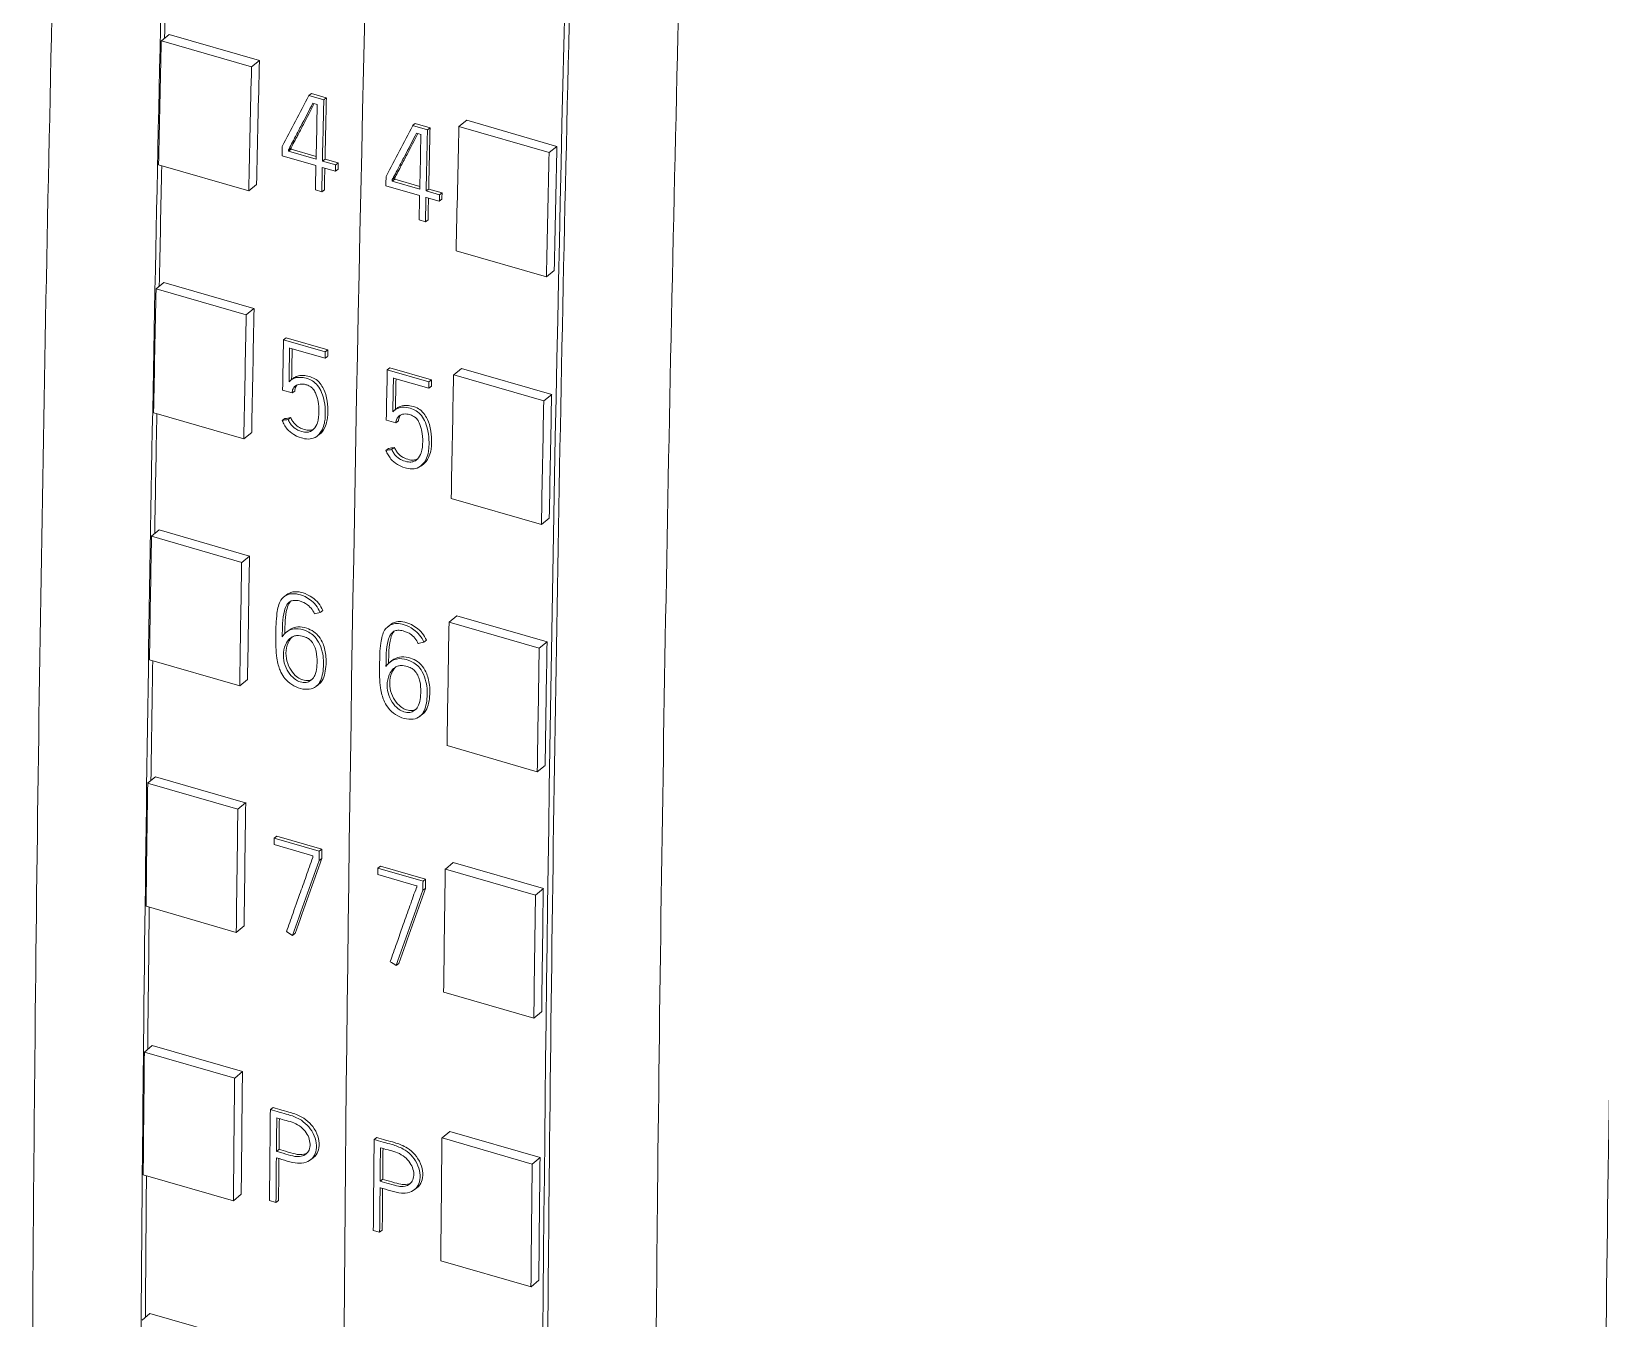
# Model space of a CAD drawing. Header units: inches. Extents: x 9220 to 92460, y -39241 to 4813.
# Drawn here: x 74963.62 to 74985.94, y -33802.35 to -33784.03 of the extents above; entities that cross this region are included whole.
import ezdxf

# ---------------------------------------------------------------- set-up
doc = ezdxf.new("R2010")
doc.units = ezdxf.units.IN
doc.header["$MEASUREMENT"] = 0

# ---------------------------------------------------------------- blocks, each defined once
blk = doc.blocks.new('A$C027ebf9d')
at = {"color": 0, "linetype": 'Continuous', "lineweight": 0}
for p, q in [((17.7131, -17.2458), (17.719, -17.2411)), ((17.7131, -17.2458), (17.7813, -17.2655)), ((17.719, -17.2411), (17.7872, -17.2608)), ((17.7813, -17.2655), (17.7872, -17.2608)), ((17.8246, -17.2873), (17.8266, -17.2858)), ((17.8246, -17.2873), (17.8359, -17.2905)), ((17.8378, -17.2891), (17.8266, -17.2858)), ((17.8309, -17.294), (17.8276, -17.293)), ((17.8359, -17.2905), (17.8378, -17.2891)), ((17.903, -17.3099), (17.905, -17.3084)), ((17.903, -17.3099), (17.9143, -17.3132)), ((17.9163, -17.3117), (17.905, -17.3084)), ((17.9381, -17.3107), (17.944, -17.306)), ((18.0063, -17.3304), (17.9381, -17.3107)), ((18.0122, -17.3257), (17.944, -17.306)), ((17.9094, -17.3166), (17.9061, -17.3156)), ((17.9143, -17.3132), (17.9163, -17.3117)), ((17.8299, -17.3402), (17.8044, -17.3329)), ((17.8092, -17.3282), (17.8112, -17.3267)), ((17.8092, -17.3294), (17.8112, -17.3279)), ((17.8092, -17.3294), (17.83, -17.3354)), ((17.8301, -17.3334), (17.8112, -17.3279)), ((18.0063, -17.3304), (18.0122, -17.3257)), ((17.711, -17.3397), (17.7792, -17.3594)), ((17.8448, -17.3445), (17.8347, -17.3416)), ((17.8348, -17.3368), (17.8368, -17.3353)), ((17.8348, -17.3368), (17.8449, -17.3397)), ((17.8468, -17.3382), (17.8368, -17.3353)), ((17.8448, -17.3445), (17.8467, -17.343)), ((17.8449, -17.3397), (17.8468, -17.3382)), ((17.7851, -17.3546), (17.7792, -17.3594)), ((17.8343, -17.36), (17.8295, -17.3586)), ((17.8343, -17.36), (17.8363, -17.3585)), ((17.9083, -17.3629), (17.8828, -17.3555)), ((17.8876, -17.352), (17.8896, -17.3506)), ((17.8876, -17.352), (17.9084, -17.3581)), ((17.8877, -17.3508), (17.8896, -17.3493)), ((17.9085, -17.356), (17.8896, -17.3506)), ((17.9133, -17.3594), (17.9152, -17.358)), ((17.9253, -17.3608), (17.9152, -17.358)), ((17.9232, -17.3672), (17.9132, -17.3643)), ((17.9133, -17.3594), (17.9233, -17.3623)), ((17.9232, -17.3672), (17.9252, -17.3657)), ((17.9233, -17.3623), (17.9253, -17.3608)), ((17.9128, -17.3827), (17.9079, -17.3813)), ((17.9128, -17.3827), (17.9147, -17.3812)), ((18.0042, -17.4243), (17.936, -17.4046)), ((17.7091, -17.4334), (17.715, -17.4287)), ((17.715, -17.4287), (17.7831, -17.4484)), ((18.0101, -17.4196), (18.0042, -17.4243)), ((17.7091, -17.4334), (17.7772, -17.4531)), ((17.7772, -17.4531), (17.7831, -17.4484)), ((17.8055, -17.472), (17.8074, -17.4706)), ((17.837, -17.4811), (17.8055, -17.472)), ((17.8074, -17.4706), (17.8389, -17.4796)), ((17.8101, -17.4782), (17.8369, -17.4859)), ((17.8369, -17.4859), (17.8388, -17.4845)), ((17.837, -17.4811), (17.8389, -17.4796)), ((17.811, -17.5025), (17.813, -17.501)), ((17.8839, -17.4947), (17.8859, -17.4932)), ((17.9154, -17.5038), (17.8839, -17.4947)), ((17.8859, -17.4932), (17.9174, -17.5023)), ((17.8885, -17.5009), (17.9153, -17.5086)), ((17.9341, -17.4984), (17.94, -17.4936)), ((18.0023, -17.5181), (17.9341, -17.4984)), ((18.0082, -17.5133), (17.94, -17.4936)), ((17.8047, -17.5101), (17.8119, -17.5122)), ((17.8119, -17.5122), (17.8139, -17.5107)), ((17.9153, -17.5086), (17.9173, -17.5071)), ((17.9154, -17.5038), (17.9174, -17.5023)), ((17.8895, -17.5251), (17.8914, -17.5236)), ((18.0023, -17.5181), (18.0082, -17.5133)), ((17.7073, -17.5271), (17.7754, -17.5468)), ((17.8045, -17.533), (17.8065, -17.5315)), ((17.8089, -17.5322), (17.8109, -17.5307)), ((17.8832, -17.5328), (17.8904, -17.5348)), ((17.8904, -17.5348), (17.8923, -17.5333)), ((17.7814, -17.542), (17.7754, -17.5468)), ((17.8308, -17.5449), (17.8327, -17.5434)), ((17.8829, -17.5556), (17.8849, -17.5541)), ((17.8873, -17.5548), (17.8893, -17.5533)), ((17.9092, -17.5675), (17.9112, -17.566)), ((18.0005, -17.6117), (17.9323, -17.592)), ((18.0064, -17.6069), (18.0005, -17.6117)), ((17.7056, -17.6206), (17.7115, -17.6158)), ((17.7115, -17.6158), (17.7797, -17.6355)), ((17.7056, -17.6206), (17.7738, -17.6403)), ((17.7738, -17.6403), (17.7797, -17.6355)), ((17.8061, -17.6661), (17.808, -17.6646)), ((17.8332, -17.6781), (17.8351, -17.6766)), ((17.8845, -17.6888), (17.8865, -17.6873)), ((17.9306, -17.6855), (17.9365, -17.6807)), ((17.9988, -17.7052), (17.9306, -17.6855)), ((18.0047, -17.7004), (17.9365, -17.6807)), ((17.8076, -17.693), (17.8096, -17.6915)), ((17.9116, -17.7007), (17.9136, -17.6992)), ((17.9988, -17.7052), (18.0047, -17.7004)), ((17.7041, -17.714), (17.7723, -17.7337)), ((17.886, -17.7156), (17.888, -17.7141)), ((17.7782, -17.7288), (17.7723, -17.7337)), ((17.8302, -17.734), (17.8322, -17.7325)), ((17.9086, -17.7566), (17.9106, -17.7551)), ((17.9973, -17.7986), (17.9291, -17.7789)), ((18.0032, -17.7938), (17.9973, -17.7986)), ((17.7027, -17.8072), (17.7086, -17.8024)), ((17.7027, -17.8072), (17.7709, -17.8269)), ((17.7086, -17.8024), (17.7768, -17.8221)), ((17.7709, -17.8269), (17.7768, -17.8221)), ((17.8277, -17.8622), (17.7983, -17.8537)), ((17.7984, -17.8488), (17.8004, -17.8473)), ((17.7984, -17.8488), (17.8325, -17.8587)), ((17.8344, -17.8572), (17.8004, -17.8473)), ((17.8325, -17.8587), (17.8344, -17.8572)), ((17.8324, -17.8657), (17.8343, -17.8642)), ((17.9278, -17.8722), (17.9337, -17.8673)), ((18.0019, -17.887), (17.9337, -17.8673)), ((17.8768, -17.8715), (17.8788, -17.87)), ((17.8768, -17.8715), (17.9109, -17.8813)), ((17.9061, -17.8848), (17.8768, -17.8763)), ((17.9129, -17.8798), (17.8788, -17.87)), ((17.9109, -17.8813), (17.9129, -17.8798)), ((17.996, -17.8919), (17.9278, -17.8722)), ((17.9108, -17.8883), (17.9128, -17.8868)), ((17.996, -17.8919), (18.0019, -17.887)), ((17.7015, -17.9004), (17.7697, -17.9201)), ((17.7756, -17.9152), (17.7697, -17.9201)), ((17.8122, -17.9225), (17.8141, -17.921)), ((17.8906, -17.9451), (17.8926, -17.9436)), ((17.9947, -17.985), (17.9266, -17.9653)), ((18.0006, -17.9801), (17.9947, -17.985)), ((17.7003, -18.0106), (17.7062, -18.0057)), ((17.7003, -18.0106), (17.7685, -18.0303)), ((17.7062, -18.0057), (17.7744, -18.0254)), ((17.7685, -18.0303), (17.7744, -18.0254)), ((17.7955, -18.0541), (17.7975, -18.0526)), ((17.9253, -18.0756), (17.9312, -18.0706)), ((17.9994, -18.0903), (17.9312, -18.0706)), ((17.8739, -18.0767), (17.8759, -18.0752)), ((17.9935, -18.0953), (17.9253, -18.0756)), ((17.8, -18.0857), (17.802, -18.0842)), ((17.8258, -18.0922), (17.8278, -18.0907)), ((17.9935, -18.0953), (17.9994, -18.0903)), ((17.6994, -18.1035), (17.7676, -18.1232)), ((17.8785, -18.1083), (17.8804, -18.1068)), ((17.9042, -18.1148), (17.9062, -18.1133)), ((17.7735, -18.1182), (17.7676, -18.1232)), ((17.7948, -18.1229), (17.7997, -18.1243)), ((17.7997, -18.1243), (17.8016, -18.1228)), ((17.8733, -18.1455), (17.8781, -18.1469)), ((17.8781, -18.1469), (17.8801, -18.1454)), ((17.9926, -18.1881), (17.9244, -18.1684)), ((17.9985, -18.1832), (17.9926, -18.1881)), ((17.6985, -18.2134), (17.7044, -18.2084)), ((17.7044, -18.2084), (17.7726, -18.2281))]:
    blk.add_line(p, q, dxfattribs=at)
for centre, major_axis, ratio, start_param, end_param in [((37.5345, -1.6288), (-10.9193, -37.8255), 0.433013, -1.102762, -0.989056), ((37.5345, -1.6288), (-10.9193, -37.8255), 0.433013, -1.102762, -0.989056), ((37.6845, -1.6721), (-10.9193, -37.8255), 0.433013, -1.100465, -0.991379), ((37.4561, -1.6061), (-10.9193, -37.8255), 0.433013, -1.023255, -1.020552), ((37.5078, -1.6213), (-10.9208, -37.8292), 0.43303, -1.022868, -1.021537), ((37.5862, -1.6439), (-10.9208, -37.8292), 0.43303, -1.022868, -1.021537), ((37.4822, -1.6139), (-10.9208, -37.8292), 0.43303, -1.021573, -1.021537), ((37.6811, -1.6711), (-10.9193, -37.8255), 0.433013, -1.023255, -1.020552), ((37.5078, -1.6213), (-10.9208, -37.8292), 0.43303, -1.021398, -1.020868), ((37.5178, -1.6242), (-10.9208, -37.8292), 0.43303, -1.021537, -1.021398), ((37.5606, -1.6365), (-10.9208, -37.8292), 0.43303, -1.021573, -1.021537), ((37.5862, -1.6439), (-10.9208, -37.8292), 0.43303, -1.021398, -1.020868), ((37.5963, -1.6468), (-10.9208, -37.8292), 0.43303, -1.021537, -1.021398), ((37.4561, -1.6061), (-10.9193, -37.8255), 0.433013, -1.017851, -1.015149), ((37.4814, -1.6137), (-10.9208, -37.8292), 0.43303, -1.01742, -1.016321), ((37.4861, -1.6148), (-10.9197, -37.8254), 0.43303, -1.017214, -1.016542), ((37.5129, -1.6226), (-10.9197, -37.8254), 0.43303, -1.017411, -1.017273), ((37.5598, -1.6363), (-10.9208, -37.8292), 0.43303, -1.01742, -1.016321), ((37.5646, -1.6375), (-10.9197, -37.8254), 0.43303, -1.017214, -1.016542), ((37.5913, -1.6452), (-10.9197, -37.8254), 0.43303, -1.017411, -1.017273), ((37.6811, -1.6711), (-10.9193, -37.8255), 0.433013, -1.017851, -1.015149), ((39.6547, -2.2409), (-78.3713, -17.1459), 0.134473, 1.258989, 1.259047), ((39.7331, -2.2635), (-78.3713, -17.1459), 0.134473, 1.258989, 1.259047), ((37.4561, -1.6061), (-10.9193, -37.8255), 0.433013, -1.012448, -1.009747), ((39.6707, -2.2457), (-69.3652, -20.1272), 0.12911, 1.21325, 1.213317), ((39.7491, -2.2683), (-69.3652, -20.1272), 0.12911, 1.21325, 1.213317), ((37.6811, -1.6711), (-10.9193, -37.8255), 0.433013, -1.012448, -1.009747), ((37.4561, -1.6061), (-10.9193, -37.8255), 0.433013, -1.007046, -1.004345), ((37.9267, -1.7422), (20.9363, 34.8301), 0.272919, -4.07538, -4.07357), ((37.5147, -1.6233), (-10.9208, -37.8292), 0.43303, -1.006518, -1.006315), ((38.0051, -1.7648), (20.9363, 34.8301), 0.272919, -4.07538, -4.07357), ((37.5931, -1.6459), (-10.9208, -37.8292), 0.43303, -1.006518, -1.006315), ((37.6811, -1.6711), (-10.9193, -37.8255), 0.433013, -1.007046, -1.004345), ((37.4561, -1.6061), (-10.9193, -37.8255), 0.433013, -1.001145, -0.998444), ((37.4801, -1.6133), (-10.9208, -37.8292), 0.43303, -1.000555, -0.998553), ((37.485, -1.6145), (-10.9197, -37.8254), 0.43303, -1.000343, -0.999667), ((37.5586, -1.6359), (-10.9208, -37.8292), 0.43303, -1.000555, -0.998553), ((37.485, -1.6145), (-10.9197, -37.8254), 0.43303, -0.999466, -0.998543), ((37.5634, -1.6371), (-10.9197, -37.8254), 0.43303, -1.000343, -0.999667), ((37.6811, -1.6711), (-10.9193, -37.8255), 0.433013, -1.001145, -0.998444), ((37.5634, -1.6371), (-10.9197, -37.8254), 0.43303, -0.999466, -0.998543)]:
    blk.add_ellipse(centre, major_axis=major_axis, ratio=ratio, start_param=start_param, end_param=end_param, dxfattribs=at)
at = {"color": 0, "linetype": 'Continuous', "lineweight": 0, "extrusion": (0, 0, -1)}
for centre, major_axis, ratio, start_param, end_param in [((37.3845, -1.5855), (10.9193, 37.8255), 0.433013, -2.118446, -2.115818), ((37.3879, -1.5865), (10.9226, 37.8369), 0.433013, -2.12104, -2.118338), ((37.4561, -1.6061), (10.9226, 37.8369), 0.433013, -2.12104, -2.118338), ((37.8271, -1.7135), (-24.5741, -33.773), 0.206653, 0.946781, 0.948046), ((37.503, -1.6199), (10.9208, 37.8292), 0.43303, -2.120056, -2.118863), ((37.5078, -1.6211), (10.9197, 37.8254), 0.43303, -2.120064, -2.118732), ((37.9056, -1.7361), (-24.5741, -33.773), 0.206653, 0.946781, 0.948046), ((37.6129, -1.6514), (10.9226, 37.8369), 0.433013, -2.12104, -2.118338), ((37.5814, -1.6425), (10.9208, 37.8292), 0.43303, -2.120056, -2.118863), ((37.5862, -1.6437), (10.9197, 37.8254), 0.43303, -2.120064, -2.118732), ((37.4774, -1.6125), (10.9208, 37.8292), 0.43303, -2.120195, -2.11999), ((37.4822, -1.6137), (10.9197, 37.8254), 0.43303, -2.120064, -2.120028), ((37.6811, -1.6711), (10.9226, 37.8369), 0.433013, -2.12104, -2.118338), ((37.3845, -1.5855), (10.9193, 37.8255), 0.433013, -2.123851, -2.121224), ((37.503, -1.6199), (10.9208, 37.8292), 0.43303, -2.120725, -2.120195), ((37.5078, -1.6211), (10.9197, 37.8254), 0.43303, -2.120733, -2.120262), ((37.5178, -1.624), (10.9197, 37.8254), 0.43303, -2.120203, -2.120064), ((37.5559, -1.6352), (10.9208, 37.8292), 0.43303, -2.120195, -2.11999), ((37.5606, -1.6363), (10.9197, 37.8254), 0.43303, -2.120064, -2.120028), ((37.5814, -1.6425), (10.9208, 37.8292), 0.43303, -2.120725, -2.120195), ((37.5862, -1.6437), (10.9197, 37.8254), 0.43303, -2.120733, -2.120262), ((37.5963, -1.6466), (10.9197, 37.8254), 0.43303, -2.120203, -2.120064), ((37.3879, -1.5865), (10.9226, 37.8369), 0.433013, -2.126443, -2.123742), ((37.4561, -1.6061), (10.9226, 37.8369), 0.433013, -2.126443, -2.123742), ((37.4861, -1.615), (10.9208, 37.8292), 0.43303, -2.125049, -2.124311), ((37.5129, -1.6228), (10.9208, 37.8292), 0.43303, -2.124311, -2.124173), ((37.5646, -1.6377), (10.9208, 37.8292), 0.43303, -2.125049, -2.124311), ((37.6129, -1.6514), (10.9226, 37.8369), 0.433013, -2.126443, -2.123742), ((37.5913, -1.6454), (10.9208, 37.8292), 0.43303, -2.124311, -2.124173), ((37.6811, -1.6711), (10.9226, 37.8369), 0.433013, -2.126443, -2.123742), ((37.3845, -1.5855), (10.9193, 37.8255), 0.433013, -2.129255, -2.12663), ((39.6543, -2.2409), (-78.3791, -17.1476), 0.134473, -1.259056, -1.258997), ((39.7327, -2.2636), (-78.3791, -17.1476), 0.134473, -1.259056, -1.258997), ((37.3879, -1.5865), (10.9226, 37.8369), 0.433013, -2.131846, -2.129144), ((37.4561, -1.6061), (10.9226, 37.8369), 0.433013, -2.131846, -2.129144), ((37.6129, -1.6514), (10.9226, 37.8369), 0.433013, -2.131846, -2.129144), ((37.3845, -1.5855), (10.9193, 37.8255), 0.433013, -2.134658, -2.132034), ((37.6811, -1.6711), (10.9226, 37.8369), 0.433013, -2.131846, -2.129144), ((37.3879, -1.5865), (10.9226, 37.8369), 0.433013, -2.137247, -2.134546), ((37.4561, -1.6061), (10.9226, 37.8369), 0.433013, -2.137247, -2.134546), ((37.4806, -1.6134), (10.9208, 37.8292), 0.43303, -2.135216, -2.135075), ((37.5147, -1.6231), (10.9197, 37.8254), 0.43303, -2.135287, -2.135085), ((37.9268, -1.742), (-20.9342, -34.8266), 0.272919, 0.931968, 0.933778), ((37.5099, -1.6219), (10.9208, 37.8292), 0.43303, -2.135255, -2.135216), ((37.559, -1.6361), (10.9208, 37.8292), 0.43303, -2.135216, -2.135075), ((37.5931, -1.6457), (10.9197, 37.8254), 0.43303, -2.135287, -2.135085), ((37.6129, -1.6514), (10.9226, 37.8369), 0.433013, -2.137247, -2.134546), ((38.0052, -1.7647), (-20.9342, -34.8266), 0.272919, 0.931968, 0.933778), ((37.5884, -1.6445), (10.9208, 37.8292), 0.43303, -2.135255, -2.135216), ((37.6811, -1.6711), (10.9226, 37.8369), 0.433013, -2.137247, -2.134546), ((37.3845, -1.5855), (10.9193, 37.8255), 0.433013, -2.14056, -2.137438), ((33.3789, -0.4293), (-102.2486, 63.3481), 0.191897, -1.53737, -1.537325), ((33.4573, -0.452), (-102.2486, 63.3481), 0.191897, -1.53737, -1.537325), ((37.3879, -1.5865), (10.9226, 37.8369), 0.433013, -2.143148, -2.140448), ((37.4561, -1.6061), (10.9226, 37.8369), 0.433013, -2.143148, -2.140448), ((37.485, -1.6147), (10.9208, 37.8292), 0.43303, -2.141915, -2.141179), ((37.6129, -1.6514), (10.9226, 37.8369), 0.433013, -2.143148, -2.140448), ((37.485, -1.6147), (10.9208, 37.8292), 0.43303, -2.14304, -2.142057), ((37.5634, -1.6373), (10.9208, 37.8292), 0.43303, -2.141915, -2.141179), ((37.3845, -1.5855), (10.9193, 37.8255), 0.433013, -2.146462, -2.143342), ((37.6811, -1.6711), (10.9226, 37.8369), 0.433013, -2.143148, -2.140448), ((37.5634, -1.6373), (10.9208, 37.8292), 0.43303, -2.14304, -2.142057)]:
    blk.add_ellipse(centre, major_axis=major_axis, ratio=ratio, start_param=start_param, end_param=end_param, dxfattribs=at)
at = {"color": 0, "linetype": 'Continuous', "lineweight": 0}
for points, knots in [([(17.697, -18.3485), (17.6975, -18.2341), (17.6996, -17.9607), (17.7059, -17.5243), (17.7178, -16.9859), (17.7335, -16.485), (17.7531, -15.9835), (17.7767, -15.4665), (17.8043, -14.9594), (17.8258, -14.6145), (17.8329, -14.5046)], [0.1285183, 0.1285183, 0.1285183, 0.1285183, 0.1989102, 0.2963502, 0.3949059, 0.525445, 0.5979674, 0.6950356, 0.8333844, 0.8979673, 0.8979673, 0.8979673, 0.8979673]), ([(17.744, -14.5916), (17.7394, -14.6646), (17.7205, -14.9724), (17.6948, -15.4428), (17.6713, -15.9599), (17.6517, -16.4614), (17.636, -16.9623), (17.6241, -17.5007), (17.6177, -17.9412), (17.6154, -18.246), (17.6149, -18.3916), (17.6148, -18.4189)], [0.1237088, 0.1237088, 0.1237088, 0.1237088, 0.1666156, 0.3049644, 0.4020326, 0.474555, 0.6050941, 0.7036498, 0.8010898, 0.8739842, 0.8907937, 0.8907937, 0.8907937, 0.8907937]), ([(18.1397, -14.5932), (18.1326, -14.7031), (18.1112, -15.048), (18.0835, -15.5551), (18.06, -16.0721), (18.0403, -16.5736), (18.0247, -17.0745), (18.0127, -17.6129), (18.0065, -18.0493), (18.0044, -18.3227), (18.0038, -18.437)], [0.1020327, 0.1020327, 0.1020327, 0.1020327, 0.1666156, 0.3049644, 0.4020326, 0.474555, 0.6050941, 0.7036498, 0.8010898, 0.8714817, 0.8714817, 0.8714817, 0.8714817]), ([(18.2145, -14.7274), (18.2099, -14.8004), (18.191, -15.1082), (18.1654, -15.5787), (18.1418, -16.0957), (18.1222, -16.5972), (18.1065, -17.0981), (18.0946, -17.6365), (18.0882, -18.077), (18.0859, -18.3818), (18.0854, -18.5275), (18.0853, -18.5547)], [0.1237088, 0.1237088, 0.1237088, 0.1237088, 0.1666156, 0.3049644, 0.4020326, 0.474555, 0.6050941, 0.7036498, 0.8010898, 0.8739842, 0.8907937, 0.8907937, 0.8907937, 0.8907937]), ([(18.9305, -14.9341), (18.9259, -15.0071), (18.907, -15.3149), (18.8814, -15.7854), (18.8578, -16.3024), (18.8382, -16.8039), (18.8225, -17.3048), (18.8106, -17.8432), (18.8042, -18.2837), (18.8019, -18.5885), (18.8014, -18.7342), (18.8013, -18.7614)], [0.1237088, 0.1237088, 0.1237088, 0.1237088, 0.1666156, 0.3049644, 0.4020326, 0.474555, 0.6050941, 0.7036498, 0.8010898, 0.8739842, 0.8907937, 0.8907937, 0.8907937, 0.8907937]), ([(17.8276, -17.293), (17.8246, -17.2989), (17.8216, -17.3048), (17.8169, -17.3136), (17.8154, -17.3165), (17.8129, -17.3212), (17.8102, -17.3265), (17.8092, -17.3282)], [-0.1128553, -0.1128553, -0.1128553, -0.1128553, -0.0501564, -0.0501564, -0.0188068, -0.0188068, 0, 0, 0, 0]), ([(17.8112, -17.3267), (17.8121, -17.325), (17.8149, -17.3197), (17.8174, -17.315), (17.8189, -17.3121), (17.8232, -17.3039), (17.826, -17.2986), (17.8287, -17.2933)], [0, 0, 0, 0, 0.0188068, 0.0188068, 0.0501564, 0.0501564, 0.1064873, 0.1064873, 0.1064873, 0.1064873]), ([(17.9061, -17.3156), (17.9031, -17.3216), (17.9, -17.3274), (17.8954, -17.3362), (17.8938, -17.3391), (17.8914, -17.3438), (17.8886, -17.3491), (17.8877, -17.3508)], [-0.1128553, -0.1128553, -0.1128553, -0.1128553, -0.0501564, -0.0501564, -0.0188068, -0.0188068, 0, 0, 0, 0]), ([(17.8896, -17.3493), (17.8906, -17.3476), (17.8933, -17.3423), (17.8958, -17.3376), (17.8973, -17.3347), (17.9016, -17.3265), (17.9044, -17.3213), (17.9071, -17.316)], [0, 0, 0, 0, 0.0188068, 0.0188068, 0.0501564, 0.0501564, 0.1064873, 0.1064873, 0.1064873, 0.1064873]), ([(17.8045, -17.533), (17.8049, -17.5341), (17.8055, -17.5353), (17.8066, -17.5374), (17.8073, -17.5384), (17.8095, -17.5409), (17.8109, -17.5423), (17.8161, -17.5454), (17.819, -17.5462), (17.8217, -17.5469), (17.8236, -17.5472), (17.827, -17.5467), (17.8288, -17.5463), (17.8317, -17.5442), (17.8332, -17.5428), (17.8363, -17.5368), (17.8367, -17.5332), (17.8371, -17.5286), (17.8373, -17.5222), (17.8348, -17.5127), (17.8337, -17.5105), (17.8318, -17.5072), (17.8306, -17.5058), (17.828, -17.5034), (17.8266, -17.5026), (17.8235, -17.5012), (17.8216, -17.5008), (17.8174, -17.5001), (17.8154, -17.5005), (17.8137, -17.501), (17.8128, -17.5013), (17.8112, -17.5023), (17.8104, -17.5029), (17.8096, -17.5038)], [-0.1724739, -0.1724739, -0.1724739, -0.1724739, -0.1641992, -0.1641992, -0.1568842, -0.1568842, -0.148023, -0.148023, -0.1370606, -0.1370606, -0.121046, -0.121046, -0.1109787, -0.1109787, -0.1046903, -0.1046903, -0.0965352, -0.0965352, -0.0878036, -0.0878036, -0.0833296, -0.0833296, -0.0773019, -0.0773019, -0.0695833, -0.0695833, -0.0573985, -0.0573985, -0.0305292, -0.0305292, -0.011275, -0.011275, 0, 0, 0, 0]), ([(17.813, -17.501), (17.8132, -17.5009), (17.8134, -17.5007), (17.8139, -17.5004), (17.8147, -17.4999), (17.8166, -17.4992), (17.8185, -17.4986), (17.8227, -17.4991), (17.8248, -17.4995), (17.8284, -17.501), (17.8298, -17.5018), (17.8326, -17.5042), (17.8337, -17.5057), (17.8353, -17.5083), (17.8364, -17.5103), (17.8393, -17.52), (17.839, -17.5268), (17.8387, -17.5315), (17.8383, -17.535), (17.8355, -17.5406), (17.8342, -17.5423), (17.8327, -17.5434)], [0.00683562, 0.00683562, 0.00683562, 0.00683562, 0.00980722, 0.00980722, 0.01617297, 0.01617297, 0.01976046, 0.01976046, 0.02121248, 0.02121248, 0.02227971, 0.02227971, 0.0236757, 0.0236757, 0.0251132, 0.0251132, 0.02812069, 0.02812069, 0.03098034, 0.03098034, 0.03285161, 0.03285161, 0.03285161, 0.03285161]), ([(17.8119, -17.5122), (17.812, -17.511), (17.8122, -17.5099), (17.8129, -17.5084), (17.8135, -17.5076), (17.8153, -17.5062), (17.8165, -17.5057), (17.8194, -17.5053), (17.8209, -17.5055), (17.8231, -17.5061), (17.8243, -17.5065), (17.8264, -17.5078), (17.8271, -17.5084), (17.8285, -17.51), (17.8291, -17.511), (17.8305, -17.514), (17.8311, -17.516), (17.8322, -17.5212), (17.8323, -17.5245), (17.8322, -17.529), (17.832, -17.532), (17.8304, -17.5366), (17.8295, -17.5382), (17.8273, -17.5404), (17.8262, -17.5412), (17.824, -17.5418), (17.8229, -17.5419), (17.8201, -17.5416), (17.8182, -17.5411), (17.8154, -17.5398), (17.814, -17.539), (17.8114, -17.5366), (17.8108, -17.5357), (17.8098, -17.5342), (17.8093, -17.5332), (17.8089, -17.5322)], [-0.2976623, -0.2976623, -0.2976623, -0.2976623, -0.2685382, -0.2685382, -0.2493534, -0.2493534, -0.2341711, -0.2341711, -0.2193992, -0.2193992, -0.2128316, -0.2128316, -0.2076111, -0.2076111, -0.2005638, -0.2005638, -0.1875266, -0.1875266, -0.1531948, -0.1531948, -0.1056682, -0.1056682, -0.074497, -0.074497, -0.0520687, -0.0520687, -0.0356337, -0.0356337, -0.0213289, -0.0213289, -0.0138819, -0.0138819, -0.0085463, -0.0085463, 0, 0, 0, 0]), ([(17.8155, -17.5063), (17.815, -17.5067), (17.8148, -17.5072), (17.8142, -17.5084), (17.814, -17.5095), (17.8139, -17.5107)], [0.25616512, 0.25616512, 0.25616512, 0.25616512, 0.26788254, 0.26788254, 0.29799267, 0.29799267, 0.29799267, 0.29799267]), ([(17.8829, -17.5556), (17.8834, -17.5568), (17.8839, -17.5579), (17.8851, -17.56), (17.8857, -17.561), (17.8879, -17.5635), (17.8893, -17.5649), (17.8945, -17.568), (17.8974, -17.5688), (17.9001, -17.5695), (17.9021, -17.5698), (17.9055, -17.5693), (17.9072, -17.5689), (17.9101, -17.5668), (17.9116, -17.5654), (17.9147, -17.5594), (17.9152, -17.5559), (17.9155, -17.5512), (17.9158, -17.5448), (17.9132, -17.5354), (17.9122, -17.5332), (17.9102, -17.5299), (17.9091, -17.5285), (17.9064, -17.5261), (17.905, -17.5252), (17.902, -17.5238), (17.9001, -17.5234), (17.8958, -17.5227), (17.8939, -17.5231), (17.8921, -17.5236), (17.8912, -17.524), (17.8896, -17.525), (17.8888, -17.5256), (17.888, -17.5264)], [-0.1724739, -0.1724739, -0.1724739, -0.1724739, -0.1641992, -0.1641992, -0.1568842, -0.1568842, -0.148023, -0.148023, -0.1370606, -0.1370606, -0.121046, -0.121046, -0.1109787, -0.1109787, -0.1046903, -0.1046903, -0.0965352, -0.0965352, -0.0878036, -0.0878036, -0.0833296, -0.0833296, -0.0773019, -0.0773019, -0.0695833, -0.0695833, -0.0573985, -0.0573985, -0.0305292, -0.0305292, -0.011275, -0.011275, 0, 0, 0, 0]), ([(17.8914, -17.5236), (17.8916, -17.5235), (17.8918, -17.5234), (17.8924, -17.523), (17.8932, -17.5225), (17.895, -17.5219), (17.897, -17.5213), (17.9011, -17.5218), (17.9032, -17.5221), (17.9069, -17.5236), (17.9082, -17.5245), (17.911, -17.5269), (17.9121, -17.5284), (17.9137, -17.5309), (17.9149, -17.533), (17.9177, -17.5426), (17.9175, -17.5495), (17.9172, -17.5542), (17.9167, -17.5576), (17.914, -17.5633), (17.9126, -17.5649), (17.9112, -17.566)], [0.00683562, 0.00683562, 0.00683562, 0.00683562, 0.00980722, 0.00980722, 0.01617297, 0.01617297, 0.01976046, 0.01976046, 0.02121248, 0.02121248, 0.02227971, 0.02227971, 0.0236757, 0.0236757, 0.0251132, 0.0251132, 0.02812069, 0.02812069, 0.03098034, 0.03098034, 0.03285161, 0.03285161, 0.03285161, 0.03285161]), ([(17.8109, -17.5307), (17.8112, -17.5317), (17.8117, -17.5327), (17.8127, -17.5342), (17.8134, -17.5351), (17.8159, -17.5375), (17.8174, -17.5383), (17.8202, -17.5396), (17.8221, -17.5401), (17.8249, -17.5405), (17.826, -17.5403), (17.8274, -17.5399), (17.8279, -17.5397), (17.8283, -17.5395)], [0, 0, 0, 0, 0.00854793, 0.00854793, 0.01388271, 0.01388271, 0.02132476, 0.02132476, 0.03560576, 0.03560576, 0.05200622, 0.05200622, 0.06061429, 0.06061429, 0.06061429, 0.06061429]), ([(17.8904, -17.5348), (17.8904, -17.5336), (17.8907, -17.5326), (17.8914, -17.5311), (17.8919, -17.5302), (17.8938, -17.5289), (17.8949, -17.5283), (17.8978, -17.528), (17.8993, -17.5281), (17.9015, -17.5288), (17.9027, -17.5292), (17.9049, -17.5305), (17.9056, -17.5311), (17.9069, -17.5326), (17.9075, -17.5336), (17.9089, -17.5366), (17.9095, -17.5387), (17.9107, -17.5438), (17.9107, -17.5471), (17.9107, -17.5516), (17.9104, -17.5547), (17.9089, -17.5592), (17.908, -17.5609), (17.9058, -17.5631), (17.9046, -17.5638), (17.9024, -17.5645), (17.9013, -17.5646), (17.8986, -17.5642), (17.8966, -17.5637), (17.8938, -17.5624), (17.8924, -17.5617), (17.8899, -17.5593), (17.8892, -17.5583), (17.8882, -17.5568), (17.8877, -17.5559), (17.8873, -17.5548)], [-0.2976623, -0.2976623, -0.2976623, -0.2976623, -0.2685382, -0.2685382, -0.2493534, -0.2493534, -0.2341711, -0.2341711, -0.2193992, -0.2193992, -0.2128316, -0.2128316, -0.2076111, -0.2076111, -0.2005638, -0.2005638, -0.1875266, -0.1875266, -0.1531948, -0.1531948, -0.1056682, -0.1056682, -0.074497, -0.074497, -0.0520687, -0.0520687, -0.0356337, -0.0356337, -0.0213289, -0.0213289, -0.0138819, -0.0138819, -0.0085463, -0.0085463, 0, 0, 0, 0]), ([(17.8939, -17.5289), (17.8935, -17.5294), (17.8932, -17.5298), (17.8926, -17.5311), (17.8924, -17.5321), (17.8923, -17.5333)], [0.25616512, 0.25616512, 0.25616512, 0.25616512, 0.26788254, 0.26788254, 0.29799267, 0.29799267, 0.29799267, 0.29799267]), ([(17.8893, -17.5533), (17.8897, -17.5544), (17.8902, -17.5553), (17.8912, -17.5569), (17.8918, -17.5578), (17.8944, -17.5602), (17.8958, -17.5609), (17.8986, -17.5622), (17.9005, -17.5627), (17.9033, -17.5631), (17.9044, -17.563), (17.9058, -17.5625), (17.9063, -17.5623), (17.9067, -17.5621)], [0, 0, 0, 0, 0.00854793, 0.00854793, 0.01388271, 0.01388271, 0.02132476, 0.02132476, 0.03560576, 0.03560576, 0.05200622, 0.05200622, 0.06061429, 0.06061429, 0.06061429, 0.06061429]), ([(17.8332, -17.6781), (17.8323, -17.6762), (17.8312, -17.6744), (17.8285, -17.6709), (17.827, -17.6696), (17.823, -17.6666), (17.8202, -17.6655), (17.8163, -17.6643), (17.8144, -17.6639), (17.8115, -17.664), (17.8096, -17.6641), (17.8063, -17.6659), (17.8048, -17.6669), (17.8018, -17.6715), (17.801, -17.6749), (17.7998, -17.6842), (17.7997, -17.6898), (17.7995, -17.7014), (17.7996, -17.7074), (17.801, -17.7166), (17.8019, -17.7196), (17.8036, -17.7237), (17.8046, -17.7255), (17.8065, -17.7282), (17.8079, -17.7298), (17.8122, -17.7331), (17.8145, -17.7343), (17.8188, -17.736), (17.8212, -17.7364), (17.8255, -17.7362), (17.8274, -17.7357), (17.8309, -17.7337), (17.832, -17.7324), (17.8337, -17.7296), (17.8343, -17.7277), (17.8352, -17.7237), (17.8355, -17.7212), (17.8358, -17.7165), (17.8358, -17.7125), (17.8341, -17.7054), (17.8332, -17.7029), (17.8307, -17.6983), (17.8294, -17.6969), (17.8273, -17.6949), (17.826, -17.6939), (17.8224, -17.6919), (17.8202, -17.6912), (17.8157, -17.6903), (17.8137, -17.6905), (17.8107, -17.6912), (17.8091, -17.6919), (17.8065, -17.6938), (17.8054, -17.6951), (17.8045, -17.6965)], [-0.2278579, -0.2278579, -0.2278579, -0.2278579, -0.2196971, -0.2196971, -0.2106633, -0.2106633, -0.1924822, -0.1924822, -0.1745856, -0.1745856, -0.1643039, -0.1643039, -0.1584135, -0.1584135, -0.1510933, -0.1510933, -0.1408735, -0.1408735, -0.1300191, -0.1300191, -0.1218756, -0.1218756, -0.1150185, -0.1150185, -0.1109467, -0.1109467, -0.1072091, -0.1072091, -0.1030462, -0.1030462, -0.0990276, -0.0990276, -0.0941621, -0.0941621, -0.0871804, -0.0871804, -0.0802118, -0.0802118, -0.0714687, -0.0714687, -0.0668017, -0.0668017, -0.0623356, -0.0623356, -0.0563808, -0.0563808, -0.0470229, -0.0470229, -0.0327107, -0.0327107, -0.0165652, -0.0165652, 0, 0, 0, 0]), ([(17.808, -17.6646), (17.8085, -17.6643), (17.809, -17.664), (17.8115, -17.6626), (17.8135, -17.6625), (17.8164, -17.6624), (17.8183, -17.6628), (17.8221, -17.664), (17.825, -17.6651), (17.829, -17.6681), (17.8304, -17.6694), (17.8332, -17.6729), (17.8343, -17.6747), (17.8351, -17.6766)], [0.3006027, 0.3006027, 0.3006027, 0.3006027, 0.3048887, 0.3048887, 0.3251686, 0.3251686, 0.3604603, 0.3604603, 0.396342, 0.396342, 0.4141764, 0.4141764, 0.4302853, 0.4302853, 0.4302853, 0.4302853]), ([(17.8045, -17.6965), (17.8046, -17.6898), (17.8045, -17.6829), (17.8065, -17.6751), (17.8071, -17.6736), (17.8086, -17.6712), (17.8095, -17.6704), (17.8114, -17.6693), (17.8124, -17.6691), (17.8147, -17.669), (17.816, -17.6691), (17.8202, -17.6702), (17.822, -17.6713), (17.824, -17.6726), (17.8252, -17.6737), (17.8273, -17.6763), (17.8282, -17.6777), (17.8288, -17.6791)], [-0.06621643, -0.06621643, -0.06621643, -0.06621643, -0.05023376, -0.05023376, -0.04567642, -0.04567642, -0.04136109, -0.04136109, -0.03737398, -0.03737398, -0.03322608, -0.03322608, -0.02527372, -0.02527372, -0.01234731, -0.01234731, 0, 0, 0, 0]), ([(17.8108, -17.6697), (17.8105, -17.67), (17.8102, -17.6704), (17.8092, -17.6718), (17.8086, -17.6732), (17.8065, -17.681), (17.8065, -17.6876), (17.8064, -17.694)], [0.04554578, 0.04554578, 0.04554578, 0.04554578, 0.04701357, 0.04701357, 0.05062691, 0.05062691, 0.06124768, 0.06124768, 0.06124768, 0.06124768]), ([(17.8096, -17.6915), (17.8101, -17.6911), (17.8106, -17.6908), (17.8124, -17.6898), (17.8141, -17.6892), (17.8185, -17.6889), (17.8208, -17.6893), (17.8248, -17.6907), (17.8266, -17.6916), (17.83, -17.6939), (17.8312, -17.6952), (17.8335, -17.6981), (17.8345, -17.7), (17.8364, -17.7047), (17.8372, -17.7082), (17.8377, -17.7138), (17.8377, -17.7156), (17.8375, -17.7196), (17.8371, -17.722), (17.8363, -17.7261), (17.8357, -17.7281), (17.8341, -17.7306), (17.8333, -17.7316), (17.8322, -17.7325)], [0.0156126, 0.0156126, 0.0156126, 0.0156126, 0.0219463, 0.0219463, 0.0358013, 0.0358013, 0.0502947, 0.0502947, 0.0621142, 0.0621142, 0.0745386, 0.0745386, 0.0923823, 0.0923823, 0.1172157, 0.1172157, 0.1294091, 0.1294091, 0.1440646, 0.1440646, 0.158697, 0.158697, 0.166603, 0.166603, 0.166603, 0.166603]), ([(17.9116, -17.7007), (17.9107, -17.6988), (17.9097, -17.697), (17.9069, -17.6935), (17.9054, -17.6922), (17.9014, -17.6893), (17.8986, -17.6881), (17.8947, -17.6869), (17.8928, -17.6865), (17.8899, -17.6866), (17.888, -17.6867), (17.8847, -17.6885), (17.8832, -17.6896), (17.8803, -17.6941), (17.8795, -17.6975), (17.8782, -17.7068), (17.8782, -17.7124), (17.8779, -17.7241), (17.878, -17.73), (17.8794, -17.7392), (17.8803, -17.7422), (17.882, -17.7463), (17.883, -17.7481), (17.885, -17.7508), (17.8863, -17.7525), (17.8907, -17.7558), (17.8929, -17.757), (17.8973, -17.7586), (17.8996, -17.759), (17.904, -17.7589), (17.9059, -17.7583), (17.9093, -17.7564), (17.9104, -17.755), (17.9121, -17.7522), (17.9127, -17.7503), (17.9136, -17.7463), (17.9139, -17.7439), (17.9142, -17.7391), (17.9142, -17.7351), (17.9125, -17.7281), (17.9116, -17.7255), (17.9091, -17.7209), (17.9079, -17.7195), (17.9058, -17.7175), (17.9044, -17.7165), (17.9009, -17.7146), (17.8986, -17.7138), (17.8942, -17.7129), (17.8922, -17.7131), (17.8891, -17.7138), (17.8876, -17.7145), (17.8849, -17.7165), (17.8838, -17.7177), (17.8829, -17.7191)], [-0.2278579, -0.2278579, -0.2278579, -0.2278579, -0.2196971, -0.2196971, -0.2106633, -0.2106633, -0.1924822, -0.1924822, -0.1745856, -0.1745856, -0.1643039, -0.1643039, -0.1584135, -0.1584135, -0.1510933, -0.1510933, -0.1408735, -0.1408735, -0.1300191, -0.1300191, -0.1218756, -0.1218756, -0.1150185, -0.1150185, -0.1109467, -0.1109467, -0.1072091, -0.1072091, -0.1030462, -0.1030462, -0.0990276, -0.0990276, -0.0941621, -0.0941621, -0.0871804, -0.0871804, -0.0802118, -0.0802118, -0.0714687, -0.0714687, -0.0668017, -0.0668017, -0.0623356, -0.0623356, -0.0563808, -0.0563808, -0.0470229, -0.0470229, -0.0327107, -0.0327107, -0.0165652, -0.0165652, 0, 0, 0, 0]), ([(17.8865, -17.6873), (17.887, -17.6869), (17.8874, -17.6866), (17.89, -17.6852), (17.8919, -17.6851), (17.8948, -17.685), (17.8967, -17.6854), (17.9006, -17.6866), (17.9034, -17.6878), (17.9074, -17.6907), (17.9089, -17.692), (17.9116, -17.6955), (17.9127, -17.6973), (17.9136, -17.6992)], [0.3006027, 0.3006027, 0.3006027, 0.3006027, 0.3048887, 0.3048887, 0.3251686, 0.3251686, 0.3604603, 0.3604603, 0.396342, 0.396342, 0.4141764, 0.4141764, 0.4302853, 0.4302853, 0.4302853, 0.4302853]), ([(17.8138, -17.6959), (17.8147, -17.6957), (17.8157, -17.6956), (17.8187, -17.6957), (17.8205, -17.6962), (17.823, -17.6972), (17.824, -17.6978), (17.8256, -17.699), (17.8264, -17.6998), (17.8282, -17.7023), (17.8288, -17.7036), (17.8305, -17.7084), (17.8307, -17.7116), (17.8308, -17.7153), (17.8308, -17.7176), (17.8303, -17.7217), (17.8299, -17.724), (17.8286, -17.727), (17.8278, -17.7282), (17.8257, -17.73), (17.8246, -17.7306), (17.8235, -17.7309), (17.8228, -17.731), (17.8221, -17.7311), (17.8206, -17.7312), (17.8199, -17.7311), (17.8177, -17.7306), (17.8164, -17.7301), (17.8143, -17.7288), (17.8128, -17.7277), (17.8099, -17.7245), (17.8084, -17.7224), (17.8062, -17.7176), (17.8056, -17.7151), (17.8052, -17.7098), (17.8054, -17.707), (17.807, -17.7019), (17.8082, -17.7), (17.8105, -17.6976), (17.8116, -17.6968), (17.8131, -17.6962), (17.8134, -17.696), (17.8138, -17.6959)], [-0.1191283, -0.1191283, -0.1191283, -0.1191283, -0.113059, -0.113059, -0.1033437, -0.1033437, -0.0952642, -0.0952642, -0.0886807, -0.0886807, -0.0808748, -0.0808748, -0.0592667, -0.0592667, -0.0402008, -0.0402008, -0.0232913, -0.0232913, -0.0108919, -0.0108919, 0, 0, 0, 0.0067086, 0.0067086, 0.0139655, 0.0139655, 0.0290747, 0.0290747, 0.0407303, 0.0407303, 0.0512659, 0.0512659, 0.0623846, 0.0623846, 0.0749254, 0.0749254, 0.0879747, 0.0879747, 0.0984032, 0.0984032, 0.1011846, 0.1011846, 0.1011846, 0.1011846]), ([(17.8119, -17.6967), (17.8118, -17.6969), (17.8116, -17.697), (17.8102, -17.6986), (17.809, -17.7004), (17.8074, -17.7055), (17.8071, -17.7083), (17.8076, -17.7136), (17.8082, -17.7161), (17.8104, -17.7209), (17.8118, -17.723), (17.8147, -17.7263), (17.8162, -17.7273), (17.8183, -17.7286), (17.8197, -17.7291), (17.8218, -17.7296), (17.8226, -17.7297), (17.8241, -17.7296), (17.8248, -17.7295), (17.8255, -17.7294), (17.8261, -17.7292), (17.8266, -17.729), (17.8272, -17.7287)], [0.11479828, 0.11479828, 0.11479828, 0.11479828, 0.11625506, 0.11625506, 0.12803131, 0.12803131, 0.139521, 0.139521, 0.14986635, 0.14986635, 0.15982555, 0.15982555, 0.17102342, 0.17102342, 0.18577676, 0.18577676, 0.192977, 0.192977, 0.19968617, 0.19968617, 0.19968617, 0.20541782, 0.20541782, 0.20541782, 0.20541782]), ([(17.8829, -17.7191), (17.883, -17.7124), (17.8829, -17.7055), (17.885, -17.6977), (17.8856, -17.6962), (17.8871, -17.6939), (17.888, -17.693), (17.8898, -17.6919), (17.8908, -17.6917), (17.8931, -17.6916), (17.8945, -17.6918), (17.8986, -17.6928), (17.9004, -17.6939), (17.9024, -17.6953), (17.9037, -17.6963), (17.9058, -17.6989), (17.9066, -17.7003), (17.9072, -17.7018)], [-0.06621643, -0.06621643, -0.06621643, -0.06621643, -0.05023376, -0.05023376, -0.04567642, -0.04567642, -0.04136109, -0.04136109, -0.03737398, -0.03737398, -0.03322608, -0.03322608, -0.02527372, -0.02527372, -0.01234731, -0.01234731, 0, 0, 0, 0]), ([(17.8892, -17.6923), (17.8889, -17.6926), (17.8886, -17.693), (17.8877, -17.6945), (17.887, -17.6958), (17.8849, -17.7036), (17.885, -17.7102), (17.8849, -17.7166)], [0.04554578, 0.04554578, 0.04554578, 0.04554578, 0.04701357, 0.04701357, 0.05062691, 0.05062691, 0.06124768, 0.06124768, 0.06124768, 0.06124768]), ([(17.888, -17.7141), (17.8885, -17.7138), (17.889, -17.7134), (17.8908, -17.7125), (17.8926, -17.7118), (17.897, -17.7115), (17.8993, -17.712), (17.9032, -17.7133), (17.9051, -17.7142), (17.9084, -17.7165), (17.9097, -17.7178), (17.9119, -17.7207), (17.9129, -17.7227), (17.9148, -17.7274), (17.9157, -17.7308), (17.9161, -17.7365), (17.9161, -17.7383), (17.9159, -17.7422), (17.9156, -17.7447), (17.9147, -17.7487), (17.9141, -17.7507), (17.9125, -17.7532), (17.9118, -17.7542), (17.9106, -17.7551)], [0.0156126, 0.0156126, 0.0156126, 0.0156126, 0.0219463, 0.0219463, 0.0358013, 0.0358013, 0.0502947, 0.0502947, 0.0621142, 0.0621142, 0.0745386, 0.0745386, 0.0923823, 0.0923823, 0.1172157, 0.1172157, 0.1294091, 0.1294091, 0.1440646, 0.1440646, 0.158697, 0.158697, 0.166603, 0.166603, 0.166603, 0.166603]), ([(17.8923, -17.7186), (17.8931, -17.7183), (17.8941, -17.7182), (17.8972, -17.7184), (17.8989, -17.7189), (17.9014, -17.7199), (17.9024, -17.7204), (17.904, -17.7216), (17.9049, -17.7224), (17.9066, -17.7249), (17.9073, -17.7263), (17.909, -17.7311), (17.9091, -17.7342), (17.9092, -17.7379), (17.9092, -17.7403), (17.9087, -17.7444), (17.9083, -17.7466), (17.907, -17.7497), (17.9062, -17.7509), (17.9041, -17.7526), (17.903, -17.7532), (17.902, -17.7535), (17.9013, -17.7537), (17.9006, -17.7538), (17.899, -17.7538), (17.8983, -17.7537), (17.8961, -17.7533), (17.8948, -17.7527), (17.8927, -17.7514), (17.8912, -17.7504), (17.8883, -17.7471), (17.8868, -17.745), (17.8847, -17.7402), (17.8841, -17.7377), (17.8836, -17.7324), (17.8839, -17.7296), (17.8855, -17.7245), (17.8867, -17.7227), (17.8889, -17.7203), (17.8901, -17.7194), (17.8915, -17.7188), (17.8919, -17.7187), (17.8923, -17.7186)], [-0.1191283, -0.1191283, -0.1191283, -0.1191283, -0.113059, -0.113059, -0.1033437, -0.1033437, -0.0952642, -0.0952642, -0.0886807, -0.0886807, -0.0808748, -0.0808748, -0.0592667, -0.0592667, -0.0402008, -0.0402008, -0.0232913, -0.0232913, -0.0108919, -0.0108919, 0, 0, 0, 0.0067086, 0.0067086, 0.0139655, 0.0139655, 0.0290747, 0.0290747, 0.0407303, 0.0407303, 0.0512659, 0.0512659, 0.0623846, 0.0623846, 0.0749254, 0.0749254, 0.0879747, 0.0879747, 0.0984032, 0.0984032, 0.1011846, 0.1011846, 0.1011846, 0.1011846]), ([(17.8904, -17.7194), (17.8902, -17.7195), (17.8901, -17.7197), (17.8886, -17.7212), (17.8874, -17.723), (17.8858, -17.7281), (17.8856, -17.731), (17.886, -17.7363), (17.8866, -17.7387), (17.8888, -17.7436), (17.8903, -17.7456), (17.8932, -17.7489), (17.8947, -17.75), (17.8968, -17.7512), (17.8981, -17.7518), (17.9003, -17.7522), (17.901, -17.7523), (17.9025, -17.7523), (17.9032, -17.7522), (17.9039, -17.752), (17.9045, -17.7518), (17.9051, -17.7516), (17.9056, -17.7513)], [0.11479828, 0.11479828, 0.11479828, 0.11479828, 0.11625506, 0.11625506, 0.12803131, 0.12803131, 0.139521, 0.139521, 0.14986635, 0.14986635, 0.15982555, 0.15982555, 0.17102342, 0.17102342, 0.18577676, 0.18577676, 0.192977, 0.192977, 0.19968617, 0.19968617, 0.19968617, 0.20541782, 0.20541782, 0.20541782, 0.20541782]), ([(17.8076, -17.9196), (17.8093, -17.9149), (17.811, -17.9103), (17.8154, -17.8977), (17.816, -17.896), (17.8193, -17.8869), (17.8209, -17.8822), (17.8242, -17.8728), (17.8257, -17.868), (17.8276, -17.8635)], [-0.1655136, -0.1655136, -0.1655136, -0.1655136, -0.1387922, -0.1387922, -0.0937187, -0.0937187, -0.0468581, -0.0468581, 0, 0, 0, 0]), ([(17.8861, -17.9422), (17.8877, -17.9376), (17.8894, -17.9329), (17.8939, -17.9203), (17.8944, -17.9187), (17.8977, -17.9095), (17.8994, -17.9048), (17.9027, -17.8955), (17.9041, -17.8906), (17.9061, -17.8862)], [-0.1655136, -0.1655136, -0.1655136, -0.1655136, -0.1387922, -0.1387922, -0.0937187, -0.0937187, -0.0468581, -0.0468581, 0, 0, 0, 0]), ([(17.8, -18.0905), (17.8054, -18.0921), (17.8108, -18.0942), (17.8176, -18.0948), (17.82, -18.0948), (17.8243, -18.0933), (17.8258, -18.0923), (17.8286, -18.0895), (17.8293, -18.0877), (17.8304, -18.084), (17.8304, -18.0816), (17.8298, -18.077), (17.829, -18.0745), (17.8265, -18.0695), (17.8248, -18.0674), (17.8214, -18.0639), (17.8194, -18.0624), (17.8147, -18.0598), (17.8117, -18.0587), (17.8068, -18.0573), (17.8052, -18.0569), (17.8, -18.0554), (17.7978, -18.0547), (17.7955, -18.0541)], [-0.2091368, -0.2091368, -0.2091368, -0.2091368, -0.1691149, -0.1691149, -0.1579567, -0.1579567, -0.15059, -0.15059, -0.1416411, -0.1416411, -0.129093, -0.129093, -0.115479, -0.115479, -0.1000622, -0.1000622, -0.0776255, -0.0776255, -0.0458188, -0.0458188, -0.0198778, -0.0198778, 0, 0, 0, 0]), ([(17.7975, -18.0526), (17.7997, -18.0532), (17.802, -18.0539), (17.8072, -18.0554), (17.8088, -18.0558), (17.8137, -18.0572), (17.8166, -18.0583), (17.8214, -18.0609), (17.8234, -18.0624), (17.8266, -18.0657), (17.8283, -18.0677), (17.831, -18.0729), (17.8318, -18.0754), (17.8324, -18.0801), (17.8324, -18.0824), (17.8313, -18.0862), (17.8305, -18.088), (17.8287, -18.09), (17.8282, -18.0904), (17.8278, -18.0907)], [0, 0, 0, 0, 0.0197737, 0.0197737, 0.0457259, 0.0457259, 0.0778638, 0.0778638, 0.100882, 0.100882, 0.1147639, 0.1147639, 0.126238, 0.126238, 0.1368764, 0.1368764, 0.1444672, 0.1444672, 0.1465296, 0.1465296, 0.1465296, 0.1465296]), ([(17.8003, -18.0604), (17.8022, -18.0609), (17.8038, -18.0614), (17.808, -18.0626), (17.81, -18.063), (17.8137, -18.0643), (17.8156, -18.0651), (17.8191, -18.0676), (17.8205, -18.0689), (17.823, -18.0721), (17.8239, -18.0737), (17.8251, -18.0769), (17.8254, -18.0786), (17.8255, -18.0816), (17.8254, -18.0832), (17.8242, -18.0859), (17.8234, -18.087), (17.8213, -18.0887), (17.8201, -18.0892), (17.817, -18.0898), (17.8152, -18.0897), (17.8105, -18.0889), (17.8037, -18.0867), (17.8, -18.0857)], [-0.1352378, -0.1352378, -0.1352378, -0.1352378, -0.1213096, -0.1213096, -0.1094689, -0.1094689, -0.0986169, -0.0986169, -0.0900634, -0.0900634, -0.080449, -0.080449, -0.0692821, -0.0692821, -0.0603413, -0.0603413, -0.0530148, -0.0530148, -0.0449227, -0.0449227, -0.0321932, -0.0321932, 0, 0, 0, 0]), ([(17.8784, -18.1132), (17.8838, -18.1147), (17.8893, -18.1168), (17.896, -18.1174), (17.8985, -18.1175), (17.9027, -18.1159), (17.9043, -18.115), (17.907, -18.1121), (17.9078, -18.1103), (17.9088, -18.1066), (17.9089, -18.1042), (17.9082, -18.0996), (17.9075, -18.0971), (17.9049, -18.0921), (17.9033, -18.0901), (17.8999, -18.0865), (17.8978, -18.0851), (17.8931, -18.0824), (17.8902, -18.0814), (17.8853, -18.0799), (17.8837, -18.0795), (17.8785, -18.078), (17.8762, -18.0774), (17.8739, -18.0767)], [-0.2091368, -0.2091368, -0.2091368, -0.2091368, -0.1691149, -0.1691149, -0.1579567, -0.1579567, -0.15059, -0.15059, -0.1416411, -0.1416411, -0.129093, -0.129093, -0.115479, -0.115479, -0.1000622, -0.1000622, -0.0776255, -0.0776255, -0.0458188, -0.0458188, -0.0198778, -0.0198778, 0, 0, 0, 0]), ([(17.8759, -18.0752), (17.8782, -18.0759), (17.8804, -18.0765), (17.8856, -18.078), (17.8872, -18.0784), (17.8921, -18.0799), (17.895, -18.0809), (17.8998, -18.0836), (17.9018, -18.085), (17.905, -18.0883), (17.9068, -18.0904), (17.9094, -18.0956), (17.9102, -18.0981), (17.9108, -18.1027), (17.9108, -18.1051), (17.9098, -18.1088), (17.909, -18.1106), (17.9071, -18.1126), (17.9067, -18.113), (17.9062, -18.1133)], [0, 0, 0, 0, 0.0197737, 0.0197737, 0.0457259, 0.0457259, 0.0778638, 0.0778638, 0.100882, 0.100882, 0.1147639, 0.1147639, 0.126238, 0.126238, 0.1368764, 0.1368764, 0.1444672, 0.1444672, 0.1465296, 0.1465296, 0.1465296, 0.1465296]), ([(17.802, -18.0842), (17.8056, -18.0852), (17.8124, -18.0874), (17.8171, -18.0882), (17.8188, -18.0883), (17.8215, -18.0878), (17.8223, -18.0875), (17.8232, -18.0871)], [0, 0, 0, 0, 0.03179182, 0.03179182, 0.04523403, 0.04523403, 0.05097894, 0.05097894, 0.05097894, 0.05097894]), ([(17.8787, -18.083), (17.8806, -18.0835), (17.8822, -18.084), (17.8865, -18.0852), (17.8884, -18.0856), (17.8921, -18.0869), (17.894, -18.0878), (17.8975, -18.0902), (17.8989, -18.0916), (17.9015, -18.0948), (17.9023, -18.0964), (17.9035, -18.0995), (17.9039, -18.1013), (17.904, -18.1042), (17.9038, -18.1058), (17.9026, -18.1085), (17.9018, -18.1096), (17.8997, -18.1113), (17.8985, -18.1118), (17.8954, -18.1125), (17.8936, -18.1123), (17.889, -18.1115), (17.8821, -18.1093), (17.8785, -18.1083)], [-0.1352378, -0.1352378, -0.1352378, -0.1352378, -0.1213096, -0.1213096, -0.1094689, -0.1094689, -0.0986169, -0.0986169, -0.0900634, -0.0900634, -0.080449, -0.080449, -0.0692821, -0.0692821, -0.0603413, -0.0603413, -0.0530148, -0.0530148, -0.0449227, -0.0449227, -0.0321932, -0.0321932, 0, 0, 0, 0]), ([(17.8804, -18.1068), (17.884, -18.1078), (17.8908, -18.11), (17.8955, -18.1108), (17.8973, -18.111), (17.8999, -18.1104), (17.9008, -18.1101), (17.9016, -18.1097)], [0, 0, 0, 0, 0.03179182, 0.03179182, 0.04523403, 0.04523403, 0.05097894, 0.05097894, 0.05097894, 0.05097894])]:
    blk.add_open_spline(points, degree=3, knots=knots, dxfattribs=at)

msp = doc.modelspace()

# ---------------------------------------------------------------- block references
at = {"xscale": 18.8131500959034, "yscale": 18.8131500959034, "zscale": 18.8131500959034}
msp.add_blockref('A$C027ebf9d', (74632.23, -33459.72), dxfattribs=at)

doc.saveas('drawing.dxf')
